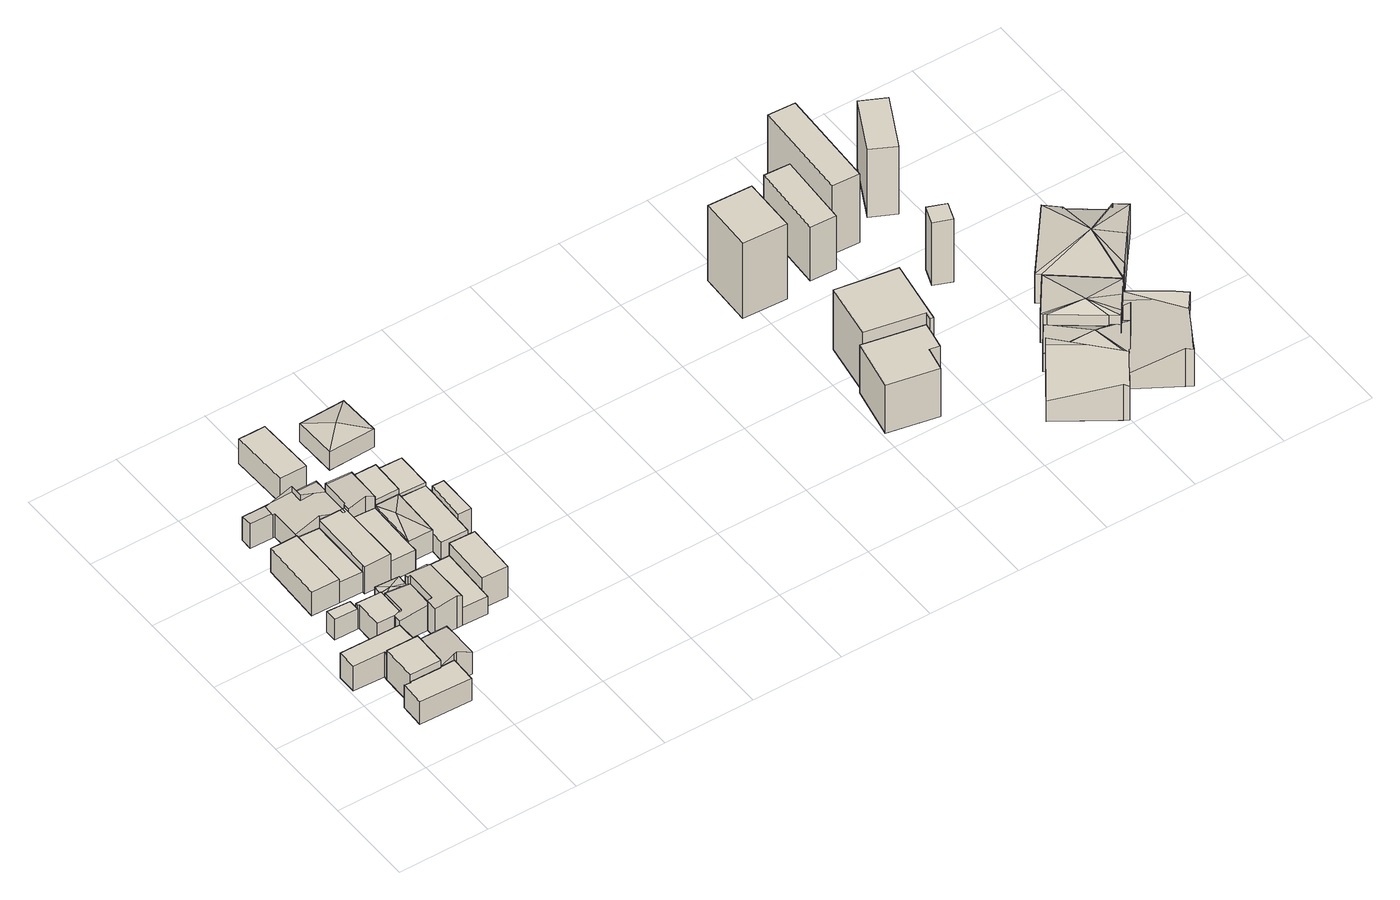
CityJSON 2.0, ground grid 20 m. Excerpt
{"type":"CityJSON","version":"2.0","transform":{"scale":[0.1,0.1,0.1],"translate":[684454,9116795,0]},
"CityObjects":{
"building1":{"type":"Building","attributes":{"Building Type":"Residential","Roof Shape":"shed","Roof Material":"Concrete Glazed Tile","Roof Material Code":"1","Roof Direction":"west","Building Height":6.29,"Roof Slope":15.2,"Footprint Area":64.77,"Solar PV Capacity Low":8.11,"Solar PV Capacity High":10.65,"Solar Annual Energy Low":11694,"Solar Annual Energy High":15412,"Suitable PV Area":48.42},"geometry":[{"type":"MultiSurface","lod":"2.2","boundaries":[[[0,1,2,3,4,5,6]],[[6,5,7,8]],[[5,4,9,7]],[[4,3,10,9]],[[3,2,11,10]],[[2,1,12,11]],[[1,0,13,12]],[[0,6,8,13]],[[8,7,9,10,11,12,13]]]}]},
"building2":{"type":"Building","attributes":{"Building Type":"Residential","Roof Shape":"gable","Roof Material":"Concrete Glazed Tile","Roof Material Code":"1","Roof Direction":"west","Building Height":5.65,"Roof Slope":33,"Footprint Area":63.29,"Solar PV Capacity Low":7.92,"Solar PV Capacity High":10.41,"Solar Annual Energy Low":11426,"Solar Annual Energy High":15059,"Suitable PV Area":47.31},"geometry":[{"type":"MultiSurface","lod":"2.2","boundaries":[[[14,15,16,17,18,19,20,21,22]],[[22,21,23,24]],[[21,20,25,23]],[[20,19,26,25]],[[19,18,27,26]],[[18,17,28,27]],[[17,16,29,28]],[[16,15,30,29]],[[15,14,31,30]],[[14,22,24,31]],[[24,23,25,26,27,28,29,30,31]]]}]},
"building3":{"type":"Building","attributes":{"Building Type":"Residential","Roof Shape":"flat","Roof Material":"Concrete Glazed Tile","Roof Material Code":"1","Roof Direction":"west","Building Height":7.56,"Roof Slope":8.4,"Footprint Area":53.36,"Solar PV Capacity Low":6.68,"Solar PV Capacity High":8.77,"Solar Annual Energy Low":9634,"Solar Annual Energy High":12696,"Suitable PV Area":39.89},"geometry":[{"type":"MultiSurface","lod":"2.2","boundaries":[[[4,3,17,16,15,32]],[[32,15,33,34]],[[15,16,35,33]],[[16,17,36,35]],[[17,3,37,36]],[[3,4,38,37]],[[4,32,34,38]],[[34,33,35,36,37,38]]]}]},
"building4":{"type":"Building","attributes":{"Building Type":"Residential","Roof Shape":"shed","Roof Material":"Concrete Glazed Tile","Roof Material Code":"1","Roof Direction":"west","Building Height":5.24,"Roof Slope":18.2,"Footprint Area":13.07,"Solar PV Capacity Low":1.64,"Solar PV Capacity High":2.15,"Solar Annual Energy Low":2360,"Solar Annual Energy High":3110,"Suitable PV Area":9.77},"geometry":[{"type":"MultiSurface","lod":"2.2","boundaries":[[[39,40,41,42,43]],[[43,42,44,45]],[[42,41,46,44]],[[41,40,47,46]],[[40,39,48,47]],[[39,43,45,48]],[[45,44,46,47,48]]]}]},
"building5":{"type":"Building","attributes":{"Building Type":"Residential","Roof Shape":"gable","Roof Material":"Concrete Glazed Tile","Roof Material Code":"1","Roof Direction":"west","Building Height":5.49,"Roof Slope":31.7,"Footprint Area":60.88,"Solar PV Capacity Low":7.62,"Solar PV Capacity High":10.01,"Solar Annual Energy Low":10991,"Solar Annual Energy High":14485,"Suitable PV Area":45.51},"geometry":[{"type":"MultiSurface","lod":"2.2","boundaries":[[[5,4,32,15,14,49,50,51]],[[51,50,52,53]],[[50,49,54,52]],[[49,14,55,54]],[[14,15,56,55]],[[15,32,57,56]],[[32,4,58,57]],[[4,5,59,58]],[[5,51,53,59]],[[53,52,54,55,56,57,58,59]]]}]},
"building6":{"type":"Building","attributes":{"Building Type":"Residential","Roof Shape":"shed","Roof Material":"Concrete Glazed Tile","Roof Material Code":"1","Roof Direction":"west","Building Height":5.92,"Roof Slope":16.1,"Footprint Area":36.24,"Solar PV Capacity Low":4.54,"Solar PV Capacity High":5.96,"Solar Annual Energy Low":6543,"Solar Annual Energy High":8623,"Suitable PV Area":27.09},"geometry":[{"type":"MultiSurface","lod":"2.2","boundaries":[[[60,42,41,61,62,63,64,65,66]],[[66,65,67,68]],[[65,64,69,67]],[[64,63,70,69]],[[63,62,71,70]],[[62,61,72,71]],[[61,41,73,72]],[[41,42,74,73]],[[42,60,75,74]],[[60,66,68,75]],[[68,67,69,70,71,72,73,74,75]]]}]},
"building7":{"type":"Building","attributes":{"Building Type":"Residential","Roof Shape":"flat","Roof Material":"Concrete Glazed Tile","Roof Material Code":"1","Roof Direction":"west","Building Height":6.11,"Roof Slope":8.8,"Footprint Area":83.93,"Solar PV Capacity Low":10.51,"Solar PV Capacity High":13.8,"Solar Annual Energy Low":15153,"Solar Annual Energy High":19970,"Suitable PV Area":62.74},"geometry":[{"type":"MultiSurface","lod":"2.2","boundaries":[[[76,77,78,79]],[[79,78,80,81]],[[78,77,82,80]],[[77,76,83,82]],[[76,79,81,83]],[[80,82,83,81]]]}]},
"building8":{"type":"Building","attributes":{"Building Type":"Residential","Roof Shape":"gable","Roof Material":"Concrete Glazed Tile","Roof Material Code":"1","Roof Direction":"west","Building Height":5.89,"Roof Slope":30.9,"Footprint Area":42.24,"Solar PV Capacity Low":5.29,"Solar PV Capacity High":6.95,"Solar Annual Energy Low":7626,"Solar Annual Energy High":10050,"Suitable PV Area":31.57},"geometry":[{"type":"MultiSurface","lod":"2.2","boundaries":[[[84,65,64,63,85,86,87,88]],[[88,87,89,90]],[[87,86,91,89]],[[86,85,92,91]],[[85,63,93,92]],[[63,64,94,93]],[[64,65,95,94]],[[65,84,96,95]],[[84,88,90,96]],[[90,89,91,92,93,94,95,96]]]}]},
"building9":{"type":"Building","attributes":{"Building Type":"Residential","Roof Shape":"shed","Roof Material":"Concrete Glazed Tile","Roof Material Code":"1","Roof Direction":"west","Building Height":5.05,"Roof Slope":17.5,"Footprint Area":73.62,"Solar PV Capacity Low":9.22,"Solar PV Capacity High":12.11,"Solar Annual Energy Low":13292,"Solar Annual Energy High":17518,"Suitable PV Area":55.03},"geometry":[{"type":"MultiSurface","lod":"2.2","boundaries":[[[79,97,98,99,78]],[[78,99,100,101]],[[99,98,102,100]],[[98,97,103,102]],[[97,79,104,103]],[[79,78,101,104]],[[101,100,102,103,104]]]}]},
"building10":{"type":"Building","attributes":{"Building Type":"Residential","Roof Shape":"hip","Roof Material":"Concrete Glazed Tile","Roof Material Code":"1","Roof Direction":"west","Building Height":5.55,"Roof Slope":26.8,"Footprint Area":16.86,"Solar PV Capacity Low":2.11,"Solar PV Capacity High":2.77,"Solar Annual Energy Low":3044,"Solar Annual Energy High":4012,"Suitable PV Area":12.6},"geometry":[{"type":"MultiSurface","lod":"2.2","boundaries":[[[105,106,66,65,84,107,108]],[[108,107,109,110]],[[107,84,111,109]],[[84,65,112,111]],[[65,66,113,112]],[[66,106,114,113]],[[106,105,115,114]],[[105,108,110,115]],[[110,109,116]],[[109,111,116]],[[111,112,116]],[[112,113,116]],[[113,114,116]],[[114,115,116]],[[115,110,116]]]}]},
"building11":{"type":"Building","attributes":{"Building Type":"Residential","Roof Shape":"gable","Roof Material":"Concrete Glazed Tile","Roof Material Code":"1","Roof Direction":"west","Building Height":7.54,"Roof Slope":30.5,"Footprint Area":55.81,"Solar PV Capacity Low":6.99,"Solar PV Capacity High":9.18,"Solar Annual Energy Low":10077,"Solar Annual Energy High":13280,"Suitable PV Area":41.72},"geometry":[{"type":"MultiSurface","lod":"2.2","boundaries":[[[117,107,84,88,87,86,118,119,120,121]],[[121,120,122,123]],[[120,119,124,122]],[[119,118,125,124]],[[118,86,126,125]],[[86,87,127,126]],[[87,88,128,127]],[[88,84,129,128]],[[84,107,130,129]],[[107,117,131,130]],[[117,121,123,131]],[[123,122,124,125,126,127,128,129,130,131]]]}]},
"building12":{"type":"Building","attributes":{"Building Type":"Residential","Roof Shape":"gable","Roof Material":"Concrete Glazed Tile","Roof Material Code":"1","Roof Direction":"west","Building Height":5.92,"Roof Slope":34.1,"Footprint Area":35.74,"Solar PV Capacity Low":4.47,"Solar PV Capacity High":5.88,"Solar Annual Energy Low":6452,"Solar Annual Energy High":8503,"Suitable PV Area":26.71},"geometry":[{"type":"MultiSurface","lod":"2.2","boundaries":[[[132,133,134,135,136,137,138,139,140]],[[140,139,141,142]],[[139,138,143,141]],[[138,137,144,143]],[[137,136,145,144]],[[136,135,146,145]],[[135,134,147,146]],[[134,133,148,147]],[[133,132,149,148]],[[132,140,142,149]],[[142,141,143,144,145,146,147,148,149]]]}]},
"building13":{"type":"Building","attributes":{"Building Type":"Residential","Roof Shape":"gable","Roof Material":"Concrete Glazed Tile","Roof Material Code":"1","Roof Direction":"west","Building Height":7.02,"Roof Slope":28.8,"Footprint Area":87.4,"Solar PV Capacity Low":10.94,"Solar PV Capacity High":14.37,"Solar Annual Energy Low":15779,"Solar Annual Energy High":20796,"Suitable PV Area":65.33},"geometry":[{"type":"MultiSurface","lod":"2.2","boundaries":[[[150,98,97,151,152,153,154]],[[154,153,155,156]],[[153,152,157,155]],[[152,151,158,157]],[[151,97,159,158]],[[97,98,160,159]],[[98,150,161,160]],[[150,154,156,161]],[[156,155,157,158,159,160,161]]]}]},
"building14":{"type":"Building","attributes":{"Building Type":"Residential","Roof Shape":"gable","Roof Material":"Concrete Glazed Tile","Roof Material Code":"1","Roof Direction":"west","Building Height":5.87,"Roof Slope":29.3,"Footprint Area":88.41,"Solar PV Capacity Low":11.07,"Solar PV Capacity High":14.54,"Solar Annual Energy Low":15962,"Solar Annual Energy High":21037,"Suitable PV Area":66.09},"geometry":[{"type":"MultiSurface","lod":"2.2","boundaries":[[[138,137,136,135,134,162,99,98,150,154,163]],[[163,154,164,165]],[[154,150,166,164]],[[150,98,167,166]],[[98,99,168,167]],[[99,162,169,168]],[[162,134,170,169]],[[134,135,171,170]],[[135,136,172,171]],[[136,137,173,172]],[[137,138,143,173]],[[138,163,165,143]],[[165,164,166,167,168,169,170,171,172,173,143]]]}]},
"building15":{"type":"Building","attributes":{"Building Type":"Residential","Roof Shape":"flat","Roof Material":"Concrete Glazed Tile","Roof Material Code":"1","Roof Direction":"west","Building Height":4.64,"Roof Slope":7.1,"Footprint Area":76.35,"Solar PV Capacity Low":9.56,"Solar PV Capacity High":12.56,"Solar Annual Energy Low":13785,"Solar Annual Energy High":18167,"Suitable PV Area":57.07},"geometry":[{"type":"MultiSurface","lod":"2.2","boundaries":[[[174,117,121,120,175,176]],[[176,175,177,178]],[[175,120,179,177]],[[120,121,180,179]],[[121,117,181,180]],[[117,174,182,181]],[[174,176,178,182]],[[177,179,180,181,182,178]]]}]},
"building16":{"type":"Building","attributes":{"Building Type":"Residential","Roof Shape":"shed","Roof Material":"Concrete Glazed Tile","Roof Material Code":"1","Roof Direction":"west","Building Height":5.08,"Roof Slope":12.8,"Footprint Area":76.35,"Solar PV Capacity Low":9.56,"Solar PV Capacity High":12.56,"Solar Annual Energy Low":13785,"Solar Annual Energy High":18168,"Suitable PV Area":57.07},"geometry":[{"type":"MultiSurface","lod":"2.2","boundaries":[[[183,153,152,184,185,186]],[[186,185,187,188]],[[185,184,189,187]],[[184,152,190,189]],[[152,153,191,190]],[[153,183,192,191]],[[183,186,188,192]],[[188,187,189,190,191,192]]]}]},
"building17":{"type":"Building","attributes":{"Building Type":"Residential","Roof Shape":"gable","Roof Material":"Concrete Glazed Tile","Roof Material Code":"1","Roof Direction":"west","Building Height":7.88,"Roof Slope":28.6,"Footprint Area":45.43,"Solar PV Capacity Low":5.69,"Solar PV Capacity High":7.47,"Solar Annual Energy Low":8203,"Solar Annual Energy High":10811,"Suitable PV Area":33.96},"geometry":[{"type":"MultiSurface","lod":"2.2","boundaries":[[[139,138,163,154,153,183,186,193,194]],[[194,193,195,196]],[[193,186,197,195]],[[186,183,198,197]],[[183,153,199,198]],[[153,154,200,199]],[[154,163,201,200]],[[163,138,202,201]],[[138,139,203,202]],[[139,194,196,203]],[[196,195,197,198,199,200,201,202,203]]]}]},
"building18":{"type":"Building","attributes":{"Building Type":"Residential","Roof Shape":"shed","Roof Material":"Concrete Glazed Tile","Roof Material Code":"1","Roof Direction":"west","Building Height":6.23,"Roof Slope":19.3,"Footprint Area":77.35,"Solar PV Capacity Low":9.68,"Solar PV Capacity High":12.72,"Solar Annual Energy Low":13964,"Solar Annual Energy High":18404,"Suitable PV Area":57.82},"geometry":[{"type":"MultiSurface","lod":"2.2","boundaries":[[[204,205,206,207,208,209]],[[209,208,210,211]],[[208,207,212,210]],[[207,206,213,212]],[[206,205,214,213]],[[205,204,215,214]],[[204,209,211,215]],[[211,210,212,213,214,215]]]}]},
"building19":{"type":"Building","attributes":{"Building Type":"Residential","Roof Shape":"flat","Roof Material":"Concrete Glazed Tile","Roof Material Code":"1","Roof Direction":"west","Building Height":7.86,"Roof Slope":13.3,"Footprint Area":61.96,"Solar PV Capacity Low":7.76,"Solar PV Capacity High":10.19,"Solar Annual Energy Low":11187,"Solar Annual Energy High":14744,"Suitable PV Area":46.32},"geometry":[{"type":"MultiSurface","lod":"2.2","boundaries":[[[176,216,217,218]],[[218,217,219,220]],[[217,216,221,219]],[[216,176,222,221]],[[176,218,220,222]],[[220,219,221,222]]]}]},
"building20":{"type":"Building","attributes":{"Building Type":"Residential","Roof Shape":"hip","Roof Material":"Concrete Glazed Tile","Roof Material Code":"1","Roof Direction":"west","Building Height":5.57,"Roof Slope":23.9,"Footprint Area":61.35,"Solar PV Capacity Low":7.68,"Solar PV Capacity High":10.09,"Solar Annual Energy Low":11077,"Solar Annual Energy High":14599,"Suitable PV Area":45.86},"geometry":[{"type":"MultiSurface","lod":"2.2","boundaries":[[[193,186,185,223,224]],[[224,223,225,226]],[[223,185,227,225]],[[185,186,228,227]],[[186,193,229,228]],[[193,224,226,229]],[[226,225,230]],[[225,227,230]],[[227,228,230]],[[228,229,230]],[[229,226,230]]]}]},
"building21":{"type":"Building","attributes":{"Building Type":"Residential","Roof Shape":"flat","Roof Material":"Concrete Glazed Tile","Roof Material Code":"1","Roof Direction":"west","Building Height":6.88,"Roof Slope":8,"Footprint Area":42.12,"Solar PV Capacity Low":5.27,"Solar PV Capacity High":6.93,"Solar Annual Energy Low":7604,"Solar Annual Energy High":10022,"Suitable PV Area":31.48},"geometry":[{"type":"MultiSurface","lod":"2.2","boundaries":[[[194,193,224,231]],[[231,224,232,233]],[[224,193,234,232]],[[193,194,235,234]],[[194,231,233,235]],[[233,232,234,235]]]}]},
"building22":{"type":"Building","attributes":{"Building Type":"Residential","Roof Shape":"gable","Roof Material":"Concrete Glazed Tile","Roof Material Code":"1","Roof Direction":"west","Building Height":4.63,"Roof Slope":30.7,"Footprint Area":84.24,"Solar PV Capacity Low":10.55,"Solar PV Capacity High":13.85,"Solar Annual Energy Low":15209,"Solar Annual Energy High":20044,"Suitable PV Area":62.97},"geometry":[{"type":"MultiSurface","lod":"2.2","boundaries":[[[224,223,236,237,238,239,240]],[[240,239,241,242]],[[239,238,243,241]],[[238,237,244,243]],[[237,236,245,244]],[[236,223,246,245]],[[223,224,247,246]],[[224,240,242,247]],[[242,241,243,244,245,246,247]]]}]},
"building23":{"type":"Building","attributes":{"Building Type":"Residential","Roof Shape":"gable","Roof Material":"Concrete Glazed Tile","Roof Material Code":"1","Roof Direction":"west","Building Height":5.5,"Roof Slope":27.3,"Footprint Area":46.22,"Solar PV Capacity Low":5.79,"Solar PV Capacity High":7.6,"Solar Annual Energy Low":8344,"Solar Annual Energy High":10997,"Suitable PV Area":34.55},"geometry":[{"type":"MultiSurface","lod":"2.2","boundaries":[[[248,231,224,240]],[[240,224,249,250]],[[224,231,251,249]],[[231,248,252,251]],[[248,240,250,252]],[[250,249,251,252]]]}]},
"building24":{"type":"Building","attributes":{"Building Type":"Residential","Roof Shape":"gable","Roof Material":"Concrete Glazed Tile","Roof Material Code":"1","Roof Direction":"west","Building Height":6.16,"Roof Slope":33.8,"Footprint Area":24.75,"Solar PV Capacity Low":3.1,"Solar PV Capacity High":4.07,"Solar Annual Energy Low":4469,"Solar Annual Energy High":5890,"Suitable PV Area":18.5},"geometry":[{"type":"MultiSurface","lod":"2.2","boundaries":[[[239,238,253,254]],[[254,253,255,256]],[[253,238,257,255]],[[238,239,258,257]],[[239,254,256,258]],[[256,255,257,258]]]}]},
"building25":{"type":"Building","attributes":{"Building Type":"Residential","Roof Shape":"hip","Roof Material":"Concrete Glazed Tile","Roof Material Code":"1","Roof Direction":"west","Building Height":4.71,"Roof Slope":26.4,"Footprint Area":96.34,"Solar PV Capacity Low":12.06,"Solar PV Capacity High":15.84,"Solar Annual Energy Low":17394,"Solar Annual Energy High":22924,"Suitable PV Area":72.02},"geometry":[{"type":"MultiSurface","lod":"2.2","boundaries":[[[259,260,261,262]],[[262,261,263,264]],[[261,260,265,263]],[[260,259,266,265]],[[259,262,264,266]],[[264,263,267]],[[263,265,267]],[[265,266,267]],[[266,264,267]]]}]},
"building26":{"type":"Building","attributes":{"Building Type":"Office Building","Roof Shape":"flat","Roof Material":"Concrete Glazed Tile","Roof Material Code":"1","Roof Direction":"northwest","Building Height":12.36,"Roof Slope":6.9,"Footprint Area":145.94,"Solar PV Capacity Low":19.68,"Solar PV Capacity High":25.85,"Solar Annual Energy Low":28376,"Solar Annual Energy High":37397,"Suitable PV Area":117.48},"geometry":[{"type":"MultiSurface","lod":"2.2","boundaries":[[[268,269,270,271,272,273,274,275]],[[275,274,276,277]],[[274,273,278,276]],[[273,272,279,278]],[[272,271,280,279]],[[271,270,281,280]],[[270,269,282,281]],[[269,268,283,282]],[[268,275,277,283]],[[277,276,278,279,280,281,282,283]]]}]},
"building27":{"type":"Building","attributes":{"Building Type":"Office Building","Roof Shape":"flat","Roof Material":"Concrete Glazed Tile","Roof Material Code":"1","Roof Direction":"northwest","Building Height":19.39,"Roof Slope":5.4,"Footprint Area":117.84,"Solar PV Capacity Low":15.89,"Solar PV Capacity High":20.87,"Solar Annual Energy Low":22911,"Solar Annual Energy High":30195,"Suitable PV Area":94.86},"geometry":[{"type":"MultiSurface","lod":"2.2","boundaries":[[[284,285,286,287]],[[287,286,288,289]],[[286,285,290,288]],[[285,284,291,290]],[[284,287,289,291]],[[289,288,290,291]]]}]},
"building28":{"type":"Building","attributes":{"Building Type":"Office Building","Roof Shape":"flat","Roof Material":"Concrete Glazed Tile","Roof Material Code":"1","Roof Direction":"northwest","Building Height":15.44,"Roof Slope":13.6,"Footprint Area":174.39,"Solar PV Capacity Low":23.51,"Solar PV Capacity High":30.88,"Solar Annual Energy Low":33907,"Solar Annual Energy High":44686,"Suitable PV Area":140.38},"geometry":[{"type":"MultiSurface","lod":"2.2","boundaries":[[[292,271,270,269,293,294]],[[294,293,295,296]],[[293,269,297,295]],[[269,270,298,297]],[[270,271,299,298]],[[271,292,300,299]],[[292,294,296,300]],[[296,295,297,298,299,300]]]}]},
"building29":{"type":"Building","attributes":{"Building Type":"Office Building","Roof Shape":"flat","Roof Material":"Concrete Glazed Tile","Roof Material Code":"1","Roof Direction":"northwest","Building Height":13.85,"Roof Slope":8.3,"Footprint Area":93.32,"Solar PV Capacity Low":12.58,"Solar PV Capacity High":16.53,"Solar Annual Energy Low":18143,"Solar Annual Energy High":23912,"Suitable PV Area":75.12},"geometry":[{"type":"MultiSurface","lod":"2.2","boundaries":[[[301,302,303,304]],[[304,303,305,306]],[[303,302,307,305]],[[302,301,308,307]],[[301,304,306,308]],[[306,305,307,308]]]}]},
"building30":{"type":"Building","attributes":{"Building Type":"Residential","Roof Shape":"gable","Roof Material":"Concrete Glazed Tile","Roof Material Code":"1","Roof Direction":"northwest","Building Height":5.27,"Roof Slope":28.7,"Footprint Area":200.1,"Solar PV Capacity Low":25.05,"Solar PV Capacity High":32.91,"Solar Annual Energy Low":36127,"Solar Annual Energy High":47613,"Suitable PV Area":149.58},"geometry":[{"type":"MultiSurface","lod":"2.2","boundaries":[[[309,310,311,312,313,314]],[[314,313,315,316]],[[313,312,317,315]],[[312,311,318,317]],[[311,310,319,318]],[[310,309,320,319]],[[309,314,316,320]],[[316,315,317,318,319,320]]]}]},
"building31":{"type":"Building","attributes":{"Building Type":"Office Building","Roof Shape":"flat","Roof Material":"Concrete Glazed Tile","Roof Material Code":"1","Roof Direction":"northwest","Building Height":17.73,"Roof Slope":6.5,"Footprint Area":135.23,"Solar PV Capacity Low":18.23,"Solar PV Capacity High":23.95,"Solar Annual Energy Low":26293,"Solar Annual Energy High":34652,"Suitable PV Area":108.86},"geometry":[{"type":"MultiSurface","lod":"2.2","boundaries":[[[321,322,323,324]],[[324,323,325,326]],[[323,322,327,325]],[[322,321,328,327]],[[321,324,326,328]],[[326,325,327,328]]]}]},
"building32":{"type":"Building","attributes":{"Building Type":"Office Building","Roof Shape":"flat","Roof Material":"Concrete Glazed Tile","Roof Material Code":"1","Roof Direction":"northwest","Building Height":16.24,"Roof Slope":13.4,"Footprint Area":18.12,"Solar PV Capacity Low":2.44,"Solar PV Capacity High":3.21,"Solar Annual Energy Low":3523,"Solar Annual Energy High":4643,"Suitable PV Area":14.59},"geometry":[{"type":"MultiSurface","lod":"2.2","boundaries":[[[329,330,331,332]],[[332,331,333,334]],[[331,330,335,333]],[[330,329,336,335]],[[329,332,334,336]],[[334,333,335,336]]]}]},
"building33":{"type":"Building","attributes":{"Building Type":"Residential","Roof Shape":"hip","Roof Material":"Clay Tile Shingle","Roof Material Code":"3","Roof Direction":"northwest","Building Height":4.62,"Roof Slope":20.7,"Footprint Area":126.1,"Solar PV Capacity Low":15.79,"Solar PV Capacity High":20.74,"Solar Annual Energy Low":22766,"Solar Annual Energy High":30004,"Suitable PV Area":94.26},"geometry":[{"type":"MultiSurface","lod":"2.2","boundaries":[[[337,338,339,340,341,342,343,344,311,310,345]],[[345,310,346,347]],[[310,311,348,346]],[[311,344,349,348]],[[344,343,350,349]],[[343,342,351,350]],[[342,341,352,351]],[[341,340,353,352]],[[340,339,354,353]],[[339,338,355,354]],[[338,337,356,355]],[[337,345,347,356]],[[347,346,357]],[[346,348,357]],[[348,349,357]],[[349,350,357]],[[350,351,357]],[[351,352,357]],[[352,353,357]],[[353,354,357]],[[354,355,357]],[[355,356,357]],[[356,347,357]]]}]},
"building34":{"type":"Building","attributes":{"Building Type":"Residential","Roof Shape":"hip","Roof Material":"Concrete Glazed Tile","Roof Material Code":"1","Roof Direction":"northwest","Building Height":7.26,"Roof Slope":21.1,"Footprint Area":153.89,"Solar PV Capacity Low":19.27,"Solar PV Capacity High":25.31,"Solar Annual Energy Low":27784,"Solar Annual Energy High":36617,"Suitable PV Area":115.03},"geometry":[{"type":"MultiSurface","lod":"2.2","boundaries":[[[339,358,359,360,361,343,342,341,340]],[[340,341,362,363]],[[341,342,364,362]],[[342,343,365,364]],[[343,361,366,365]],[[361,360,367,366]],[[360,359,368,367]],[[359,358,369,368]],[[358,339,370,369]],[[339,340,363,370]],[[363,362,371]],[[362,364,371]],[[364,365,371]],[[365,366,371]],[[366,367,371]],[[367,368,371]],[[368,369,371]],[[369,370,371]],[[370,363,371]]]}]},
"building35":{"type":"Building","attributes":{"Building Type":"Residential","Roof Shape":"gable","Roof Material":"Concrete Aluminum Tile","Roof Material Code":"2","Roof Direction":"northwest","Building Height":4.24,"Roof Slope":34.6,"Footprint Area":188.22,"Solar PV Capacity Low":23.57,"Solar PV Capacity High":30.95,"Solar Annual Energy Low":33983,"Solar Annual Energy High":44786,"Suitable PV Area":140.7},"geometry":[{"type":"MultiSurface","lod":"2.2","boundaries":[[[372,373,374,375,339,338,337,345,310,309,376,377]],[[377,376,378,379]],[[376,309,380,378]],[[309,310,381,380]],[[310,345,382,381]],[[345,337,383,382]],[[337,338,384,383]],[[338,339,385,384]],[[339,375,386,385]],[[375,374,387,386]],[[374,373,388,387]],[[373,372,389,388]],[[372,377,379,389]],[[379,378,380,381,382,383,384,385,386,387,388,389]]]}]},
"building36":{"type":"Building","attributes":{"Building Type":"Office Building","Roof Shape":"flat","Roof Material":"Concrete Glazed Tile","Roof Material Code":"1","Roof Direction":"northwest","Building Height":17.46,"Roof Slope":9,"Footprint Area":77.33,"Solar PV Capacity Low":10.43,"Solar PV Capacity High":13.7,"Solar Annual Energy Low":15035,"Solar Annual Energy High":19815,"Suitable PV Area":62.25},"geometry":[{"type":"MultiSurface","lod":"2.2","boundaries":[[[390,391,392,393]],[[393,392,394,395]],[[392,391,396,394]],[[391,390,397,396]],[[390,393,395,397]],[[395,394,396,397]]]}]},
"building37":{"type":"Building","attributes":{"Building Type":"Residential","Roof Shape":"flat","Roof Material":"Concrete Glazed Tile","Roof Material Code":"1","Roof Direction":"northwest","Building Height":4.15,"Roof Slope":11.5,"Footprint Area":63.91,"Solar PV Capacity Low":8,"Solar PV Capacity High":10.51,"Solar Annual Energy Low":11538,"Solar Annual Energy High":15207,"Suitable PV Area":47.77},"geometry":[{"type":"MultiSurface","lod":"2.2","boundaries":[[[398,399,400,401,359,375,374]],[[374,375,402,403]],[[375,359,404,402]],[[359,401,405,404]],[[401,400,406,405]],[[400,399,407,406]],[[399,398,408,407]],[[398,374,403,408]],[[403,402,404,405,406,407,408]]]}]},
"building38":{"type":"Building","attributes":{"Building Type":"Residential","Roof Shape":"hip","Roof Material":"Concrete Aluminum Tile","Roof Material Code":"2","Roof Direction":"northwest","Building Height":7.43,"Roof Slope":22.1,"Footprint Area":301.25,"Solar PV Capacity Low":37.72,"Solar PV Capacity High":49.54,"Solar Annual Energy Low":54388,"Solar Annual Energy High":71679,"Suitable PV Area":225.18},"geometry":[{"type":"MultiSurface","lod":"2.2","boundaries":[[[409,410,411,412,413,414,415,416,417,360,359,401]],[[401,359,418,419]],[[359,360,420,418]],[[360,417,421,420]],[[417,416,422,421]],[[416,415,423,422]],[[415,414,424,423]],[[414,413,425,424]],[[413,412,426,425]],[[412,411,427,426]],[[411,410,428,427]],[[410,409,429,428]],[[409,401,419,429]],[[419,418,430]],[[418,420,430]],[[420,421,430]],[[421,422,430]],[[422,423,430]],[[423,424,430]],[[424,425,430]],[[425,426,430]],[[426,427,430]],[[427,428,430]],[[428,429,430]],[[429,419,430]]]}]}
},
"vertices":[
[7,287,0],[7,244,0],[76,242,0],[75,233,0],[141,232,0],[141,241,0],[141,286,0],[141,241,63],[141,286,63],[141,232,63],[75,233,64],[76,242,64],[7,244,64],[7,287,64],
[174,156,0],[142,156,0],[142,154,0],[73,155,0],[73,153,0],[63,154,0],[59,154,0],[57,101,0],[172,98,0],[57,101,58],[172,98,57],[59,154,58],[63,154,58],[73,153,58],[73,155,57],[142,154,58],[142,156,57],[174,156,57],
[144,232,0],[142,156,76],[144,232,76],[142,154,76],[73,155,76],[75,233,76],[141,232,76],
[56,401,0],[56,375,0],[108,374,0],[108,381,0],[108,399,0],[108,381,52],[108,399,52],[108,374,52],[56,375,53],[56,401,53],
[179,156,0],[214,155,0],[215,240,0],[214,155,56],[215,240,55],[179,156,75],[174,156,73],[142,156,56],[144,232,57],[141,232,55],[141,241,55],
[161,381,0],[111,374,0],[110,314,0],[150,314,0],[164,314,0],[165,368,0],[165,381,0],[165,368,59],[165,381,59],[164,314,59],[150,314,60],[110,314,61],[111,374,61],[108,374,61],[108,381,61],[161,381,59],
[58,452,0],[63,591,0],[122,591,0],[120,451,0],[122,591,61],[120,451,61],[63,591,61],[58,452,61],
[217,367,0],[150,298,0],[212,297,0],[221,297,0],[222,367,0],[221,297,59],[222,367,59],[212,297,64],[150,298,59],[150,314,59],[164,314,67],[165,368,67],[217,367,62],
[172,450,0],[173,592,0],[122,594,0],[122,594,52],[122,591,52],[173,592,51],[172,450,51],[120,451,52],
[165,401,0],[164,381,0],[217,376,0],[218,398,0],[217,376,56],[218,398,56],[217,367,56],[165,368,56],[165,381,56],[164,381,56],[165,401,56],[187,382,59],
[264,375,0],[212,272,0],[261,271,0],[272,271,0],[273,375,0],[272,271,76],[273,375,75],[261,271,82],[212,272,75],[212,297,76],[221,297,80],[222,367,81],[217,367,78],[217,376,78],[264,375,80],
[68,691,0],[67,664,0],[118,663,0],[119,688,0],[177,686,0],[176,658,0],[233,658,0],[235,658,0],[235,690,0],[235,658,59],[235,690,60],[233,658,59],[176,658,59],[177,686,63],[119,688,61],[118,663,63],[67,664,63],[68,691,59],
[173,593,0],[172,443,0],[231,443,0],[231,579,0],[231,593,0],[231,579,70],[231,593,70],[231,443,71],[172,443,70],[172,450,70],[173,592,71],[173,593,71],
[122,663,0],[233,593,0],[231,593,59],[233,593,59],[173,593,82],[173,592,82],[122,594,61],[122,663,61],[118,663,59],[119,688,59],[177,686,82],[176,658,83],
[265,400,0],[328,269,0],[332,398,0],[328,269,46],[332,398,46],[272,271,46],[273,375,46],[264,375,46],[265,400,46],
[269,578,0],[286,442,0],[286,464,0],[289,577,0],[286,464,51],[289,577,51],[286,442,51],[231,443,52],[231,579,52],[269,578,51],
[289,578,0],[291,656,0],[289,578,80],[291,656,79],[289,577,80],[269,578,90],[231,579,79],[231,593,79],[233,593,80],[233,658,80],[235,658,81],
[212,861,0],[179,861,0],[182,731,0],[242,732,0],[242,745,0],[239,862,0],[242,745,62],[239,862,62],[242,732,62],[182,731,64],[179,861,64],[212,861,63],
[329,287,0],[385,285,0],[388,396,0],[385,285,79],[388,396,79],[329,287,79],[332,398,79],
[340,463,0],[343,577,0],[340,463,56],[343,577,56],[286,464,56],[289,577,56],[289,578,56],[308,535,61],
[345,655,0],[343,577,69],[345,655,69],[289,578,69],[291,656,69],
[339,435,0],[398,433,0],[399,465,0],[402,554,0],[402,575,0],[402,554,47],[402,575,46],[399,465,48],[398,433,48],[339,435,46],[340,463,47],[343,577,48],
[403,654,0],[343,577,55],[402,575,55],[345,655,56],[403,654,55],
[428,464,0],[428,554,0],[428,464,62],[428,554,62],[399,465,62],[402,554,63],
[305,844,0],[307,750,0],[410,753,0],[407,847,0],[410,753,47],[407,847,47],[307,750,47],[305,844,47],[357,799,56],
[1350,267,0],[1359,312,0],[1362,329,0],[1236,354,0],[1230,355,0],[1207,240,0],[1317,218,0],[1328,271,0],[1317,218,124],[1328,271,124],[1207,240,124],[1230,355,124],[1236,354,124],[1362,329,124],[1359,312,124],[1350,267,124],
[1170,761,0],[1165,641,0],[1263,637,0],[1267,757,0],[1263,637,194],[1267,757,194],[1165,641,194],[1170,761,194],
[1256,478,0],[1366,311,0],[1390,456,0],[1366,311,154],[1390,456,154],[1359,312,154],[1362,329,154],[1236,354,154],[1256,478,154],
[1391,811,0],[1334,814,0],[1325,651,0],[1382,648,0],[1325,651,139],[1382,648,139],[1334,814,139],[1391,811,139],
[1645,77,0],[1671,114,0],[1544,203,0],[1470,95,0],[1589,15,0],[1598,9,0],[1589,15,92],[1598,9,87],[1470,95,53],[1544,203,88],[1671,114,53],[1645,77,65],
[1399,685,0],[1459,682,0],[1469,906,0],[1409,909,0],[1469,906,177],[1409,909,177],[1459,682,177],[1399,685,177],
[1518,553,0],[1503,512,0],[1542,497,0],[1557,538,0],[1542,497,162],[1557,538,162],[1503,512,162],[1518,553,162],
[1725,186,0],[1713,194,0],[1711,196,0],[1702,184,0],[1684,197,0],[1591,265,0],[1585,270,0],[1540,207,0],[1673,113,0],[1671,114,46],[1673,113,46],[1544,203,46],[1540,207,46],[1585,270,46],[1591,265,46],[1684,197,46],[1702,184,46],[1711,196,46],[1713,194,46],[1725,186,46],[1649,193,58],
[1737,230,0],[1761,263,0],[1643,357,0],[1581,273,0],[1684,197,73],[1702,184,73],[1591,265,73],[1585,270,73],[1581,273,73],[1643,357,73],[1761,263,73],[1737,230,73],[1711,196,73],[1666,248,86],
[1767,47,0],[1785,76,0],[1833,154,0],[1728,217,0],[1735,23,0],[1748,15,0],[1735,23,98],[1748,15,95],[1645,77,42],[1671,114,58],[1673,113,60],[1725,186,92],[1713,194,85],[1711,196,83],[1728,217,94],[1833,154,42],[1785,76,72],[1767,47,83],
[1509,729,0],[1562,703,0],[1621,820,0],[1568,846,0],[1621,820,175],[1568,846,175],[1562,703,175],[1509,729,175],
[1841,164,0],[1861,189,0],[1840,207,0],[1762,263,0],[1728,217,41],[1833,154,41],[1761,263,41],[1762,263,41],[1840,207,41],[1861,189,41],[1841,164,41],
[1787,294,0],[1836,356,0],[1885,417,0],[1859,436,0],[1849,423,0],[1775,478,0],[1778,482,0],[1748,509,0],[1633,365,0],[1761,263,74],[1762,263,74],[1643,357,74],[1633,365,74],[1748,509,74],[1778,482,74],[1775,478,74],[1849,423,74],[1859,436,74],[1885,417,74],[1836,356,74],[1787,294,74],[1776,387,94]
]}
